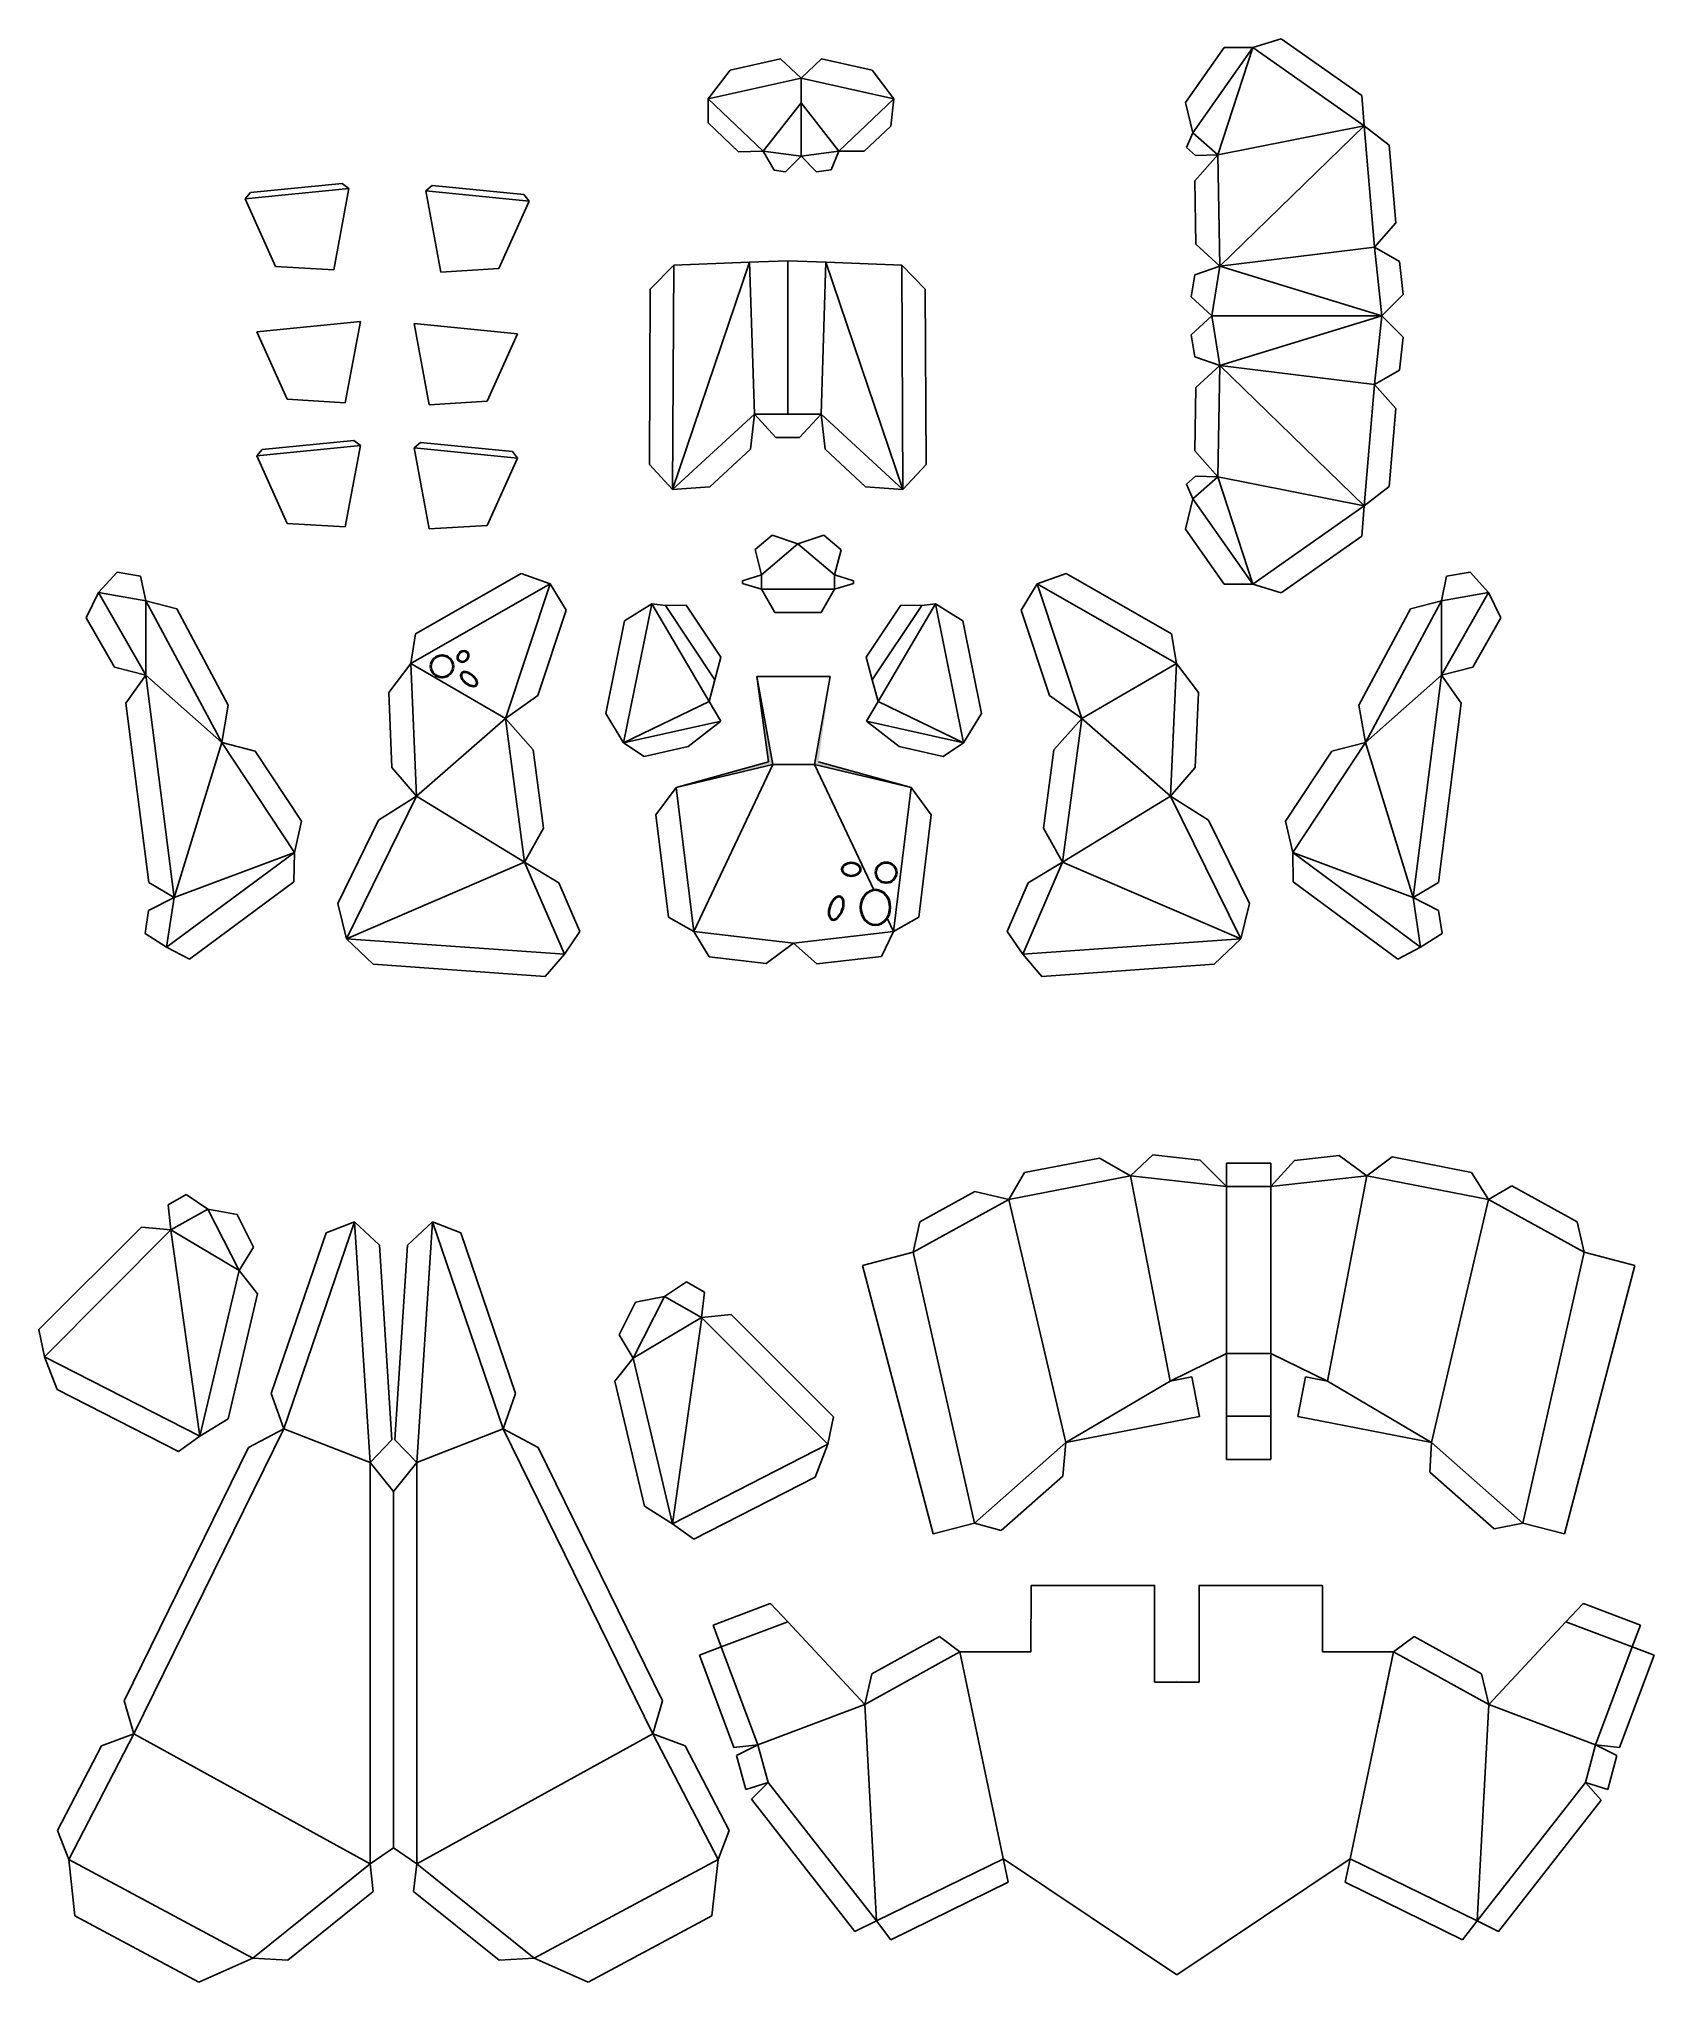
# Model space of a CAD drawing. Header units: millimetres. Extents: x 25560 to 26945, y 21732 to 23397.
import ezdxf

# ---------------------------------------------------------------- set-up
doc = ezdxf.new("R2010")
doc.units = ezdxf.units.MM
doc.header["$LTSCALE"] = 0.5
doc.layers.get('0').update_dxf_attribs({"color": 253})
doc.layers.add('tarama', color=7, linetype='Continuous', true_color=0xe0e0e0)

msp = doc.modelspace()

# ---------------------------------------------------------------- hatches: boundary and pattern name
for points in [[(26175.8, 22850.6), (26185.8, 22777.5), (26106.5, 22755.4), (26106.5, 22755.4), (26189.3, 22775.2)], [(26238.6, 22850.6), (26228.6, 22777.5), (26307.9, 22755.4), (26307.9, 22755.4), (26225.1, 22775.2)]]:
    msp.add_hatch(color=7).paths.add_polyline_path(points)

# ---------------------------------------------------------------- linework, layer by layer
for p, q in [((26576.2, 23389.7, -113.3), (26543, 23342.5, -113.3)), ((26600.7, 23389.7, -113.3), (26576.2, 23389.7, -113.3)), ((26600.7, 23389.7, -113.3), (26624.9, 23397.1, -33.9)), ((26694, 23348.6, -113.3), (26624.9, 23397.1, -113.3)), ((26134, 23345.7), (26152.7, 23370.3)), ((26152.7, 23370.3), (26196, 23379.9)), ((26213.6, 23363.3), (26196, 23379.9)), ((26213.6, 23363.3), (26231.2, 23379.9)), ((26274.5, 23370.3), (26231.2, 23379.9)), ((26293.2, 23345.7), (26274.5, 23370.3)), ((26696.2, 23322.6, -113.3), (26694, 23348.6, -113.3)), ((26134, 23345.7), (26134, 23325)), ((26293.2, 23345.7), (26290.5, 23322.4)), ((26549.2, 23316.5, -113.3), (26543, 23342.5, -15.6)), ((26160.1, 23300.2), (26134, 23325)), ((26267.8, 23300.8), (26290.5, 23322.4)), ((26549.2, 23316.5, -113.3), (26543.9, 23304.1, -66.1)), ((26696.2, 23322.6, -113.3), (26717.7, 23306.1, -40.9)), ((26181.2, 23300.8), (26160.1, 23300.2)), ((26181.2, 23300.8), (26190.6, 23284.5)), ((26246, 23300.8), (26239.4, 23284.8)), ((26246, 23300.8), (26267.8, 23300.8)), ((26543.9, 23304.1, -113.3), (26551.6, 23297.2, -113.3)), ((26723.4, 23239.3, -113.3), (26717.7, 23306.1, -113.3)), ((26200.2, 23283.2), (26190.6, 23284.5)), ((26213.6, 23296.5), (26200.2, 23283.2)), ((26213.6, 23296.5), (26226.9, 23283.2)), ((26226.9, 23283.2), (26239.4, 23284.8)), ((26570.6, 23297.6, -113.3), (26551, 23275.4, -113.3)), ((26570.6, 23297.6, -113.3), (26551.6, 23297.2, -113.3)), ((25741.8, 23265.4, -343), (25737.3, 23259.9, -343)), ((25820.4, 23273.2, -343), (25741.8, 23265.4, -343)), ((25825.9, 23268.8, -343), (25813.1, 23199.1, -343)), ((25825.9, 23268.8, -343), (25820.4, 23273.2, -343)), ((25825.9, 23268.8, -343), (25825.9, 23268.8, -343)), ((25892, 23266.9, -343), (25897.5, 23271.4, -343)), ((25892, 23266.9, -343), (25904.9, 23197.2, -343)), ((25892, 23266.9, -343), (25892, 23266.9, -343)), ((25897.5, 23271.4, -343), (25976.1, 23263.6, -343)), ((26551, 23275.4, -113.3), (26552, 23221.1, -113.3)), ((25763.3, 23202.1, -343), (25737.3, 23259.9, -343)), ((25737.3, 23259.9, -343), (25737.3, 23259.9, -343)), ((25954.6, 23200.3, -343), (25980.6, 23258.1, -343)), ((25976.1, 23263.6, -343), (25980.6, 23258.1, -343)), ((25980.6, 23258.1, -343), (25980.6, 23258.1, -343)), ((26705.1, 23218.6, -113.3), (26723.4, 23239.3, -53.9)), ((26572.4, 23202.3, -113.3), (26552, 23221.1, -36.2)), ((26705.1, 23218.6, -113.3), (26726.5, 23206.2, -113.3)), ((25813.1, 23199.1, -343), (25763.3, 23202.1, -343)), ((25904.9, 23197.2, -343), (25954.6, 23200.3, -343)), ((26104.5, 23203.1, -120.9), (26084.4, 23182.7, -120.9)), ((26104.5, 23203.1, -120.9), (26169.1, 23205.7, -120.9)), ((26169.1, 23205.7, -120.9), (26202.2, 23206.8, -120.9)), ((26235.2, 23205.7, -120.9), (26202.2, 23206.8, -120.9)), ((26299.9, 23203.1, -120.9), (26235.2, 23205.7, -120.9)), ((26299.9, 23203.1, -120.9), (26320, 23182.7, -120.9)), ((26572.4, 23202.3, -113.3), (26550.9, 23194.8, -60.2)), ((26729.5, 23178.1, -113.3), (26726.5, 23206.2, -113.3)), ((26083.6, 23032.3, -120.9), (26084.4, 23182.7, -120.9)), ((26320.8, 23032.3, -120.9), (26320, 23182.7, -120.9)), ((26550.9, 23194.8, -113.3), (26547.9, 23176.1, -113.3)), ((26565.5, 23159.8, -113.3), (26547.9, 23176.1, -28)), ((26711.4, 23159.8, -113.3), (26729.5, 23178.1, -25.9)), ((25747.3, 23146.1, -343), (25835.9, 23154.9, -343)), ((25835.9, 23154.9, -343), (25747.3, 23146.1, -343)), ((25835.9, 23154.9, -343), (25823, 23085.3, -343)), ((25835.9, 23154.9, -343), (25835.9, 23154.9, -343)), ((25882.1, 23153.1, -343), (25894.9, 23083.4, -343)), ((25970.6, 23144.3, -343), (25882.1, 23153.1, -343)), ((25882.1, 23153.1, -343), (25970.6, 23144.3, -343)), ((25882.1, 23153.1, -343), (25882.1, 23153.1, -343)), ((26565.5, 23159.8, -113.3), (26547.9, 23143.4, -28)), ((26711.4, 23159.8, -113.3), (26729.5, 23141.4, -25.9)), ((25773.3, 23088.3, -343), (25747.3, 23146.1, -343)), ((25747.3, 23146.1, -343), (25747.3, 23146.1, -343)), ((25944.6, 23086.5, -343), (25970.6, 23144.3, -343)), ((25970.6, 23144.3, -343), (25970.6, 23144.3, -343)), ((26550.9, 23124.7, -113.3), (26547.9, 23143.4, -113.3)), ((26729.5, 23141.4, -113.3), (26726.5, 23113.3, -113.3)), ((26572.4, 23117.2, -113.3), (26550.9, 23124.7, -60.2)), ((26572.4, 23117.2, -113.3), (26552, 23098.4, -36.2)), ((26551, 23044.1, -113.3), (26552, 23098.4, -113.3)), ((26705.1, 23100.9, -113.3), (26726.5, 23113.3, -113.3)), ((26705.1, 23100.9, -113.3), (26723.4, 23080.2, -53.9)), ((25823, 23085.3, -343), (25773.3, 23088.3, -343)), ((25894.9, 23083.4, -343), (25944.6, 23086.5, -343)), ((26173.7, 23075.6, -120.9), (26170.3, 23045.4, -120.9)), ((26173.7, 23075.6, -120.9), (26192.1, 23055.6, -120.9)), ((26230.7, 23075.6, -120.9), (26212.3, 23055.6, -120.9)), ((26230.7, 23075.6, -120.9), (26234.1, 23045.4, -120.9)), ((26723.4, 23080.2, -113.3), (26717.7, 23013.4, -113.3)), ((25830.4, 23053, -343), (25751.8, 23045.2, -343)), ((25835.9, 23048.6, -343), (25823, 22978.9, -343)), ((25835.9, 23048.6, -343), (25830.4, 23053, -343)), ((25835.9, 23048.6, -343), (25835.9, 23048.6, -343)), ((25882.1, 23046.7, -343), (25887.5, 23051.2, -343)), ((25887.5, 23051.2, -343), (25966.2, 23043.4, -343)), ((26192.1, 23055.6, -120.9), (26212.3, 23055.6, -120.9)), ((25751.8, 23045.2, -343), (25747.3, 23039.7, -343)), ((25773.3, 22981.9, -343), (25747.3, 23039.7, -343)), ((25747.3, 23039.7, -343), (25747.3, 23039.7, -343)), ((25882.1, 23046.7, -343), (25894.9, 22977.1, -343)), ((25882.1, 23046.7, -343), (25882.1, 23046.7, -343)), ((25944.6, 22980.1, -343), (25970.6, 23037.9, -343)), ((25966.2, 23043.4, -343), (25970.6, 23037.9, -343)), ((25970.6, 23037.9, -343), (25970.6, 23037.9, -343)), ((26103.5, 23011, -120.9), (26083.6, 23032.3, -120.9)), ((26170.3, 23045.4, -120.9), (26135.4, 23013.2, -120.9)), ((26234.1, 23045.4, -120.9), (26268.9, 23013.2, -120.9)), ((26300.9, 23011, -120.9), (26320.8, 23032.3, -120.9)), ((26570.6, 23021.9, -113.3), (26551, 23044.1, -113.3)), ((26543.9, 23015.4), (26551.6, 23022.3)), ((26549.2, 23003), (26543.9, 23015.4)), ((26570.6, 23021.9, -113.3), (26551.6, 23022.3, -113.3)), ((26103.5, 23011, -124.2), (26135.4, 23013.2, -120.6)), ((26300.9, 23011, -124.2), (26268.9, 23013.2, -120.6)), ((26549.2, 23003, -113.3), (26543, 22977, -15.6)), ((26696.2, 22996.9, -113.3), (26717.7, 23013.4, -40.9)), ((25823, 22978.9, -343), (25773.3, 22981.9, -343)), ((26696.2, 22996.9, -113.3), (26694, 22970.9, -113.3)), ((25894.9, 22977.1, -343), (25944.6, 22980.1, -343)), ((26188.7, 22971.7), (26174.2, 22959.4)), ((26210.9, 22964.3), (26188.7, 22971.7)), ((26210.9, 22964.3), (26233, 22971.8)), ((26247.9, 22959.1), (26233, 22971.8)), ((26576.2, 22929.8, -113.3), (26543, 22977, -113.3)), ((26694, 22970.9, -113.3), (26624.9, 22922.4, -113.3)), ((26179.6, 22937.7), (26174.2, 22959.4)), ((26242.3, 22937.7), (26247.9, 22959.1)), ((25611.5, 22922.6, -34.3), (25627.5, 22940.2, -34.3)), ((25627.5, 22940.2, -34.3), (25647.6, 22936.7, -34.3)), ((25652.1, 22915.6, -34.3), (25647.6, 22936.7, -34.3)), ((25973.7, 22939), (25883.3, 22887.3)), ((25998.6, 22930.2), (25973.7, 22939)), ((26179.6, 22937.7), (26163.3, 22932.7)), ((26163.3, 22932.7), (26163.3, 22930.4)), ((26242.3, 22937.7), (26258.6, 22932.7)), ((26258.6, 22932.7), (26258.6, 22930.4)), ((26415.8, 22930.2), (26440.7, 22939)), ((26440.7, 22939), (26531.1, 22887.3)), ((26762.3, 22915.6, -34.3), (26766.8, 22936.7, -34.3)), ((26786.9, 22940.2, -34.3), (26766.8, 22936.7, -34.3)), ((26802.8, 22922.6, -34.3), (26786.9, 22940.2, -34.3)), ((25611.5, 22922.6, -34.3), (25600.9, 22900.9, -34.3)), ((25652.1, 22915.6, -34.3), (25678.5, 22908.6, -34.3)), ((25998.6, 22930.2), (26012.2, 22907.6)), ((26163.3, 22930.4), (26179.6, 22925.4)), ((26179.6, 22925.4), (26191.1, 22905.4)), ((26242.3, 22925.4), (26230.7, 22905.4)), ((26258.6, 22930.4), (26242.3, 22925.4)), ((26415.8, 22930.2), (26402.2, 22907.6)), ((26600.7, 22929.8, -113.3), (26576.2, 22929.8, -113.3)), ((26600.7, 22929.8, -113.3), (26624.9, 22922.4, -33.9)), ((26762.3, 22915.6, -34.3), (26735.9, 22908.6, -34.3)), ((26802.8, 22922.6, -34.3), (26813.4, 22900.9, -34.3)), ((25625.2, 22858.7, -34.3), (25600.9, 22900.9, -34.3)), ((25678.5, 22908.6, -34.3), (25722.7, 22826.1, -34.3)), ((25987.9, 22834.4), (26012.2, 22907.6)), ((26085.7, 22913), (26062.3, 22898.4)), ((26085.7, 22913), (26097.3, 22911.4)), ((26097.3, 22911.4), (26115.2, 22911.7)), ((26115.2, 22911.7), (26144.9, 22867.2)), ((26191.1, 22905.4), (26230.7, 22905.4)), ((26299.2, 22911.7), (26269.5, 22867.2)), ((26317.1, 22911.4), (26299.2, 22911.7)), ((26328.7, 22913), (26317.1, 22911.4)), ((26328.7, 22913), (26352.1, 22898.4)), ((26426.5, 22834.4), (26402.2, 22907.6)), ((26735.9, 22908.6, -34.3), (26691.7, 22826.1, -34.3)), ((26789.2, 22858.7, -34.3), (26813.4, 22900.9, -34.3)), ((25879.1, 22861.8), (25883.3, 22887.3)), ((26046.2, 22819), (26062.3, 22898.4)), ((26368.2, 22819), (26352.1, 22898.4)), ((26535.3, 22861.8), (26531.1, 22887.3)), ((26139.8, 22847.8), (26144.9, 22867.2)), ((26274.6, 22847.8), (26269.5, 22867.2)), ((25625.2, 22858.7, -34.3), (25652.1, 22851.9, -34.3)), ((25635, 22827.8, -34.3), (25652.1, 22851.9, -34.3)), ((25879.1, 22861.8), (25860.2, 22836.8)), ((26189.3, 22775.2, 132.3), (26175.8, 22850.6, 132.3)), ((26185.8, 22777.5, 132.3), (26175.8, 22850.6, 132.3)), ((26225.1, 22775.2, 132.3), (26238.6, 22850.6, 132.3)), ((26535.3, 22861.8), (26554.2, 22836.8)), ((26789.2, 22858.7, -34.3), (26762.3, 22851.9, -34.3)), ((26779.4, 22827.8, -34.3), (26762.3, 22851.9, -34.3)), ((25860.2, 22836.8), (25863, 22772.8)), ((25960.3, 22814.6), (25987.9, 22834.4)), ((26139.8, 22847.8), (26134.7, 22829.2)), ((26274.6, 22847.8), (26279.7, 22829.2)), ((26454.1, 22814.6), (26426.5, 22834.4)), ((26554.2, 22836.8), (26551.4, 22772.8)), ((25654.6, 22674.1, -34.3), (25635, 22827.8, -34.3)), ((25722.7, 22826.1, -34.3), (25717.1, 22794.2, -34.3)), ((26061.5, 22793.7), (26046.2, 22819)), ((26134.7, 22829.2), (26144.7, 22812.5)), ((26279.7, 22829.2), (26269.7, 22812.5)), ((26352.9, 22793.7), (26368.2, 22819)), ((26691.7, 22826.1, -34.3), (26697.3, 22794.2, -34.3)), ((26759.8, 22674.1, -34.3), (26779.4, 22827.8, -34.3)), ((25960.3, 22814.6), (25984, 22787.7)), ((26144.7, 22812.5), (26116.8, 22790.8)), ((26269.7, 22812.5), (26297.6, 22790.8)), ((26454.1, 22814.6), (26430.3, 22787.7)), ((25717.1, 22794.2, -34.3), (25745.9, 22786.8, -34.3)), ((25745.9, 22786.8, -34.3), (25785.6, 22726.6, -34.3)), ((25993, 22720.8), (25984, 22787.7)), ((26061.5, 22793.7), (26079, 22782.2)), ((26116.8, 22790.8), (26079, 22782.2)), ((26297.6, 22790.8), (26335.4, 22782.2)), ((26352.9, 22793.7), (26335.4, 22782.2)), ((26421.4, 22720.8), (26430.3, 22787.7)), ((26668.5, 22786.8, -34.3), (26628.8, 22726.6, -34.3)), ((26697.3, 22794.2, -34.3), (26668.5, 22786.8, -34.3)), ((25884.1, 22748), (25863, 22772.8)), ((26106.5, 22755.4, 132.3), (26185.8, 22777.5, 132.3)), ((26106.5, 22755.4, 132.3), (26189.3, 22775.2, 132.3)), ((26307.9, 22755.4, 132.3), (26225.1, 22775.2, 132.3)), ((26307.9, 22755.4, 132.3), (26228.6, 22777.5, 132.3)), ((26530.3, 22748), (26551.4, 22772.8)), ((26106.5, 22755.4, 132.3), (26089.2, 22732.2, 132.3)), ((26307.9, 22755.4, 132.3), (26325.2, 22732.2, 132.3)), ((25884.1, 22748), (25851.6, 22727.4)), ((26099.9, 22644.4, 132.3), (26089.2, 22732.2, 132.3)), ((26314.5, 22644.4, 132.3), (26325.2, 22732.2, 132.3)), ((26530.3, 22748), (26562.8, 22727.4)), ((25785.6, 22726.6, -34.3), (25779.4, 22699.7, -34.3)), ((25851.6, 22727.4), (25816.5, 22656.1)), ((25976.7, 22691.5), (25993, 22720.8)), ((26437.7, 22691.5), (26421.4, 22720.8)), ((26562.8, 22727.4), (26597.9, 22656.1)), ((26628.8, 22726.6, -34.3), (26635, 22699.7, -34.3)), ((25779.4, 22699.7, -34.3), (25779, 22674.6, -34.3)), ((26635, 22699.7, -34.3), (26635.4, 22674.6, -34.3)), ((25976.7, 22691.5), (26006.1, 22673.9)), ((26437.7, 22691.5), (26408.3, 22673.9)), ((25676.4, 22661.4, -34.3), (25654.6, 22674.1, -34.3)), ((25779, 22674.6, -34.3), (25689.5, 22608.4, -34.3)), ((26024.1, 22632.2), (26006.1, 22673.9)), ((26390.2, 22632.2), (26408.3, 22673.9)), ((26635.4, 22674.6, -34.3), (26724.9, 22608.4, -34.3)), ((26738, 22661.4, -34.3), (26759.8, 22674.1, -34.3)), ((25651.4, 22630.5, -34.3), (25654.4, 22650.1, -34.3)), ((25676.4, 22661.4, -34.3), (25654.4, 22650.1, -34.3)), ((25824, 22625.9), (25816.5, 22656.1)), ((26590.4, 22625.9), (26597.9, 22656.1)), ((26738, 22661.4, -34.3), (26759.9, 22650.1, -34.3)), ((26762.9, 22630.5, -34.3), (26759.9, 22650.1, -34.3)), ((26010.9, 22612.6), (26024.1, 22632.2)), ((26121.6, 22632.1, 132.3), (26099.9, 22644.4, 132.3)), ((26292.8, 22632.1, 132.3), (26314.5, 22644.4, 132.3)), ((26403.5, 22612.6), (26390.2, 22632.2)), ((25669.9, 22618.8, -34.3), (25651.4, 22630.5, -34.3)), ((25669.9, 22618.8, -34.3), (25689.5, 22608.4, -34.3)), ((25824, 22625.9), (25846.9, 22604.2)), ((26121.6, 22632.1, 132.3), (26134.7, 22610.4, 132.3)), ((26183.8, 22604.8, 132.3), (26207.2, 22622.2, 132.3)), ((26207.2, 22622.2, 132.3), (26227.2, 22604.4, 132.3)), ((26282.6, 22610.7, 132.3), (26292.8, 22632.1, 132.3)), ((26590.4, 22625.9), (26567.5, 22604.2)), ((26744.5, 22618.8, -34.3), (26724.9, 22608.4, -34.3)), ((26744.5, 22618.8, -34.3), (26762.9, 22630.5, -34.3)), ((25846.9, 22604.2), (25994.4, 22593.7)), ((26010.9, 22612.6), (25994.4, 22593.7)), ((26183.8, 22604.8, 132.3), (26134.7, 22610.4, 132.3)), ((26227.2, 22604.4, 132.3), (26282.6, 22610.7, 132.3)), ((26403.5, 22612.6), (26420, 22593.7)), ((26567.5, 22604.2), (26420, 22593.7)), ((26405, 22425.5), (26469.4, 22438)), ((26495.8, 22422.8), (26469.4, 22438)), ((26495.8, 22422.8), (26515, 22440.8)), ((26515, 22440.8), (26555.5, 22436.3)), ((26578.1, 22413.6), (26555.5, 22436.3)), ((26616.2, 22433.6), (26578.1, 22433.6)), ((26578.1, 22433.6), (26578.1, 22413.6)), ((26616.2, 22413.6), (26636.5, 22436)), ((26616.2, 22433.6), (26616.2, 22413.6)), ((26674.6, 22440.2), (26636.5, 22436)), ((26698.5, 22422.8), (26674.6, 22440.2)), ((26698.5, 22422.8), (26720, 22439)), ((26788.2, 22425.7), (26720, 22439)), ((26391.7, 22402.5), (26405, 22425.5)), ((26391.7, 22402.5), (26495.8, 22422.8)), ((26802.6, 22402.5), (26788.2, 22425.7)), ((25671.1, 22398, -279.5), (25686.6, 22406.7, -279.5)), ((25705.3, 22394.3, -279.5), (25686.6, 22406.7, -279.5)), ((26315.5, 22383.3), (26362.4, 22409.2)), ((26391.7, 22402.5), (26362.4, 22409.2)), ((26802.6, 22402.5), (26822.8, 22414.2)), ((26878.7, 22383.4), (26822.8, 22414.2)), ((25671.1, 22398, -279.5), (25673.4, 22376.4, -279.5)), ((25705.3, 22394.3, -279.5), (25730.2, 22389.6, -279.5)), ((25730.2, 22389.6, -279.5), (25744.3, 22361.6, -279.5)), ((25830.9, 22383.2, -390), (25806.5, 22373.8, -390)), ((25830.9, 22383.2, -390), (25852.2, 22363.2, -390)), ((25897.6, 22383.2, -390), (25876.3, 22363.2, -390)), ((25897.6, 22383.2, -390), (25921.9, 22373.8, -390)), ((26309.6, 22357.2), (26315.5, 22383.3)), ((26884.8, 22357.2), (26878.7, 22383.4)), ((25560.4, 22291, -279.5), (25648.3, 22378.8, -279.5)), ((25673.4, 22376.4, -279.5), (25648.3, 22378.8, -279.5)), ((25759.6, 22236.3, -390), (25806.5, 22373.8, -390)), ((25968.9, 22236.3, -390), (25921.9, 22373.8, -390)), ((25732, 22341.5, -279.5), (25744.3, 22361.6, -279.5)), ((25852.2, 22363.2, -390), (25863, 22196.5, -390)), ((25876.3, 22363.2, -390), (25865.5, 22196.5, -390)), ((26266.1, 22345.8), (26309.6, 22357.2)), ((26928.2, 22345.8), (26884.8, 22357.2)), ((25732, 22341.5, -279.5), (25747.9, 22321.6, -279.5)), ((26326.7, 22115.9), (26266.1, 22345.8)), ((26867.7, 22115.9), (26928.2, 22345.8)), ((25747.9, 22321.6, -279.5), (25722.5, 22214.6, -279.5)), ((26096.5, 22319.4, -279.5), (26071.7, 22314.6, -279.5)), ((26096.5, 22319.4, -279.5), (26115.3, 22331.8, -279.5)), ((26130.8, 22323, -279.5), (26115.3, 22331.8, -279.5)), ((26130.8, 22323, -279.5), (26128.4, 22301.4, -279.5)), ((26071.7, 22314.6, -279.5), (26057.6, 22286.6, -279.5)), ((26128.4, 22301.4, -279.5), (26153.6, 22303.8, -279.5)), ((26241.5, 22216.1, -279.5), (26153.6, 22303.8, -279.5)), ((25565.3, 22267.6, -279.5), (25560.4, 22291, -279.5)), ((26069.8, 22266.6, -279.5), (26057.6, 22286.6, -279.5)), ((25565.3, 22267.6, -279.5), (25576.2, 22239.6, -279.5)), ((26069.8, 22266.6, -279.5), (26054, 22246.7, -279.5)), ((26578.1, 22270.6), (26529.8, 22246.9)), ((26578.1, 22270.4), (26578.1, 22179.7)), ((26616.2, 22271.2), (26616.2, 22271.2)), ((26616.2, 22270.6), (26664.6, 22246.9)), ((26616.2, 22269.4), (26616.2, 22179.7)), ((26548.5, 22250.5), (26529.8, 22246.9)), ((26555.1, 22216.4), (26548.5, 22250.5)), ((26639.2, 22216.4), (26645.9, 22250.5)), ((26645.9, 22250.5), (26664.6, 22246.9)), ((25680.1, 22186.4, -279.5), (25576.2, 22239.6, -279.5)), ((25770.3, 22205.8, -390), (25759.6, 22236.3, -390)), ((25958.2, 22205.8, -390), (25968.9, 22236.3, -390)), ((26054, 22246.7, -279.5), (26079.4, 22139.7, -279.5)), ((26236.6, 22192.7, -279.5), (26241.5, 22216.1, -279.5)), ((26440.5, 22194.1), (26555.1, 22216.4)), ((26753.9, 22194.1), (26639.2, 22216.4)), ((25698.3, 22199.5, -279.5), (25680.1, 22186.4, -279.5)), ((25698.3, 22199.5, -279.5), (25722.5, 22214.6, -279.5)), ((25770.3, 22205.8, -390), (25740.1, 22189.8, -390)), ((25958.2, 22205.8, -390), (25988.3, 22189.8, -390)), ((25633.6, 21972.8, -390), (25740.1, 22189.8, -390)), ((25844.2, 22177.1, -390), (25863, 22196.5, -390)), ((25884.2, 22177.1, -390), (25865.5, 22196.5, -390)), ((26094.9, 21972.8, -390), (25988.3, 22189.8, -390)), ((26236.6, 22192.7, -279.5), (26225.6, 22164.6, -279.5)), ((26438, 22165.4), (26440.5, 22194.1)), ((26752.3, 22168.9), (26753.9, 22194.1)), ((25844.2, 22177.1, -390), (25864.2, 22152.2, -390)), ((25884.2, 22177.1, -390), (25864.2, 22152.2, -390)), ((26616.2, 22179.7), (26578.1, 22179.7)), ((26752.3, 22168.9), (26807.6, 22120.3)), ((25864.2, 22152.2, -390), (25864.2, 21846.9, -390)), ((25864.2, 22152.2, -390), (25864.2, 21846.9, -390)), ((26121.7, 22111.4, -279.5), (26225.6, 22164.6, -279.5)), ((26438, 22165.4), (26385, 22118.7)), ((26103.5, 22124.6, -279.5), (26079.4, 22139.7, -279.5)), ((26103.5, 22124.6, -279.5), (26121.7, 22111.4, -279.5)), ((26362.1, 22125.2), (26326.7, 22115.9)), ((26385, 22118.7), (26362.1, 22125.2)), ((26807.6, 22120.3), (26832.2, 22125.2)), ((26832.2, 22125.2), (26867.7, 22115.9)), ((26138.2, 22037.8, -390), (26187.1, 22056.1, -390)), ((26202.2, 22040.4, -390), (26187.6, 22056, -390)), ((26868.9, 22040.4, -390), (26883.5, 22056, -390)), ((26932.9, 22037.8, -390), (26884, 22056.1, -390)), ((26145.2, 22019, -390), (26138.2, 22037.8, -390)), ((26202.2, 22040.4, -390), (26268.2, 21969.6, -390)), ((26868.9, 22040.4, -390), (26802.9, 21969.6, -390)), ((26925.9, 22019, -390), (26932.9, 22037.8, -390)), ((26145.2, 22019, -390), (26126.5, 22012, -390)), ((26332.1, 22028, -390), (26274.3, 21995.9, -390)), ((26349.7, 22014.9, -390), (26332.1, 22028, -118.5)), ((26721.4, 22014.9, -390), (26739.1, 22028, -118.5)), ((26739.1, 22028, -390), (26796.8, 21995.9, -390)), ((26925.9, 22019, -390), (26944.6, 22012, -390)), ((26268.2, 21969.6, -390), (26274.3, 21995.9, -98.2)), ((26516.5, 21988.9, -390), (26554.7, 21988.9, -390)), ((26802.9, 21969.6, -390), (26796.8, 21995.9, -98.2)), ((25641.9, 21944.4, -390), (25633.6, 21972.8, -390)), ((26086.6, 21944.4, -390), (26094.9, 21972.8, -390)), ((25614.1, 21934.3, -390), (25576.5, 21861.8, -390)), ((25641.9, 21944.4, -390), (25614.1, 21934.3, -390)), ((26086.6, 21944.4, -390), (26114.4, 21934.3, -390)), ((26114.4, 21934.3, -390), (26152, 21861.8, -390)), ((26176.6, 21935.2, -390), (26156.1, 21932.8, -390)), ((26176.6, 21935.2, -390), (26158.3, 21926.1, -88.8)), ((26894.5, 21935.2, -390), (26915, 21932.8, -390)), ((26894.5, 21935.2, -390), (26912.8, 21926.1, -88.8)), ((26185.3, 21902.9, -390), (26166.2, 21896.8, -130.7)), ((26185.3, 21902.9, -390), (26171.1, 21888.6, -390)), ((26885.8, 21902.9, -390), (26899.3, 21887.7, -390)), ((26885.8, 21902.9, -390), (26904.9, 21896.8, -130.7)), ((25586.1, 21836.9, -390), (25576.5, 21861.8, -390)), ((26142.4, 21836.9, -390), (26152, 21861.8, -390)), ((25591.3, 21788.7, -390), (25586.1, 21836.9, -390)), ((25844.2, 21833, -390), (25864.2, 21846.9, -390)), ((25847, 21809.5, -390), (25844.2, 21833, -390)), ((25884.2, 21833, -390), (25864.2, 21846.9, -390)), ((25881.5, 21809.5, -390), (25884.2, 21833, -390)), ((26137.2, 21788.7, -390), (26142.4, 21836.9, -390)), ((26679.9, 21817.3, -390), (26684.1, 21837.5, -390)), ((26290.6, 21768.1, -390), (26391.2, 21817.3, -390)), ((26780.5, 21768.1, -390), (26679.9, 21817.3, -390)), ((25773.7, 21750.7, -390), (25847, 21809.5, -390)), ((25954.8, 21750.7, -390), (25881.5, 21809.5, -390)), ((25697.4, 21731.7, -390), (25591.3, 21788.7, -390)), ((26031.1, 21731.7, -390), (26137.2, 21788.7, -390)), ((26278.1, 21784.2, -390), (26259.7, 21775.2, -390)), ((26278.1, 21784.2, -390), (26290.6, 21768.1, -390)), ((26793, 21784.2, -390), (26780.5, 21768.1, -390)), ((25697.4, 21731.7, -390), (25743.7, 21752.3, -390)), ((25743.7, 21752.3, -390), (25773.7, 21750.7, -390)), ((25984.8, 21752.3, -390), (25954.8, 21750.7, -390)), ((26031.1, 21731.7, -390), (25984.8, 21752.3, -390))]:
    msp.add_line(p, q)
for points, elevation in [([(26175.8, 22850.6), (26207.2, 22850.6)], 132.3), ([(26238.6, 22850.6), (26207.2, 22850.6)], 132.3), ([(26126.5, 22012), (26156.1, 21932.8)], -390), ([(26944.6, 22012), (26915, 21932.8)], -390), ([(26535.6, 21990), (26535.6, 21990)], -390), ([(26158.3, 21926.1), (26166.2, 21896.8)], -390), ([(26912.8, 21926.1), (26904.9, 21896.8)], -390), ([(26171.1, 21888.6), (26259.7, 21775.2)], -390), ([(26899.3, 21887.7), (26811.4, 21775.2), (26793, 21784.2)], -390), ([(26535.6, 21737.9), (26535.6, 21737.9), (26387, 21837.5)], -390), ([(26535.6, 21737.9), (26535.6, 21737.9), (26684.1, 21837.5)], -390)]:
    msp.add_lwpolyline(points, dxfattribs=dict(elevation=elevation))
at = {"elevation": -390}
for points in [[(26349.7, 22014.9), (26410.6, 22014.9), (26410.7, 22071.2, -0.413419), (26411.2, 22071.7), (26516.5, 22071.7), (26516.5, 21988.9)], [(26721.4, 22014.9), (26660.5, 22014.9), (26660.3, 22071.2, 0.413419), (26659.8, 22071.7), (26554.6, 22071.7), (26554.6, 21988.9)]]:
    msp.add_lwpolyline(points, format="xyb", dxfattribs=at)
at = {"color": 250, "lineweight": 40}
for centre, radius in [((25905.9, 22859.3), 9.51), ((26286.5, 22682.6), 8.77)]:
    msp.add_circle(centre, radius, dxfattribs=at)
for centre, start, end in [((26187.3, 22055.6, -390), 43.0167, 110.5209), ((26883.8, 22055.6, -390), 69.4791, 136.9833)]:
    msp.add_arc(centre, 0.5, start, end)
at = {"color": 250, "lineweight": 40, "extrusion": (0, 0, -1)}
for centre, major_axis, ratio, start_param, end_param in [((25923.9, 22867.9), (-3.89, -3.23), 0.835834, -1.570796, 4.712389), ((25929, 22848.4), (6.45, -4.89), 0.52628, -3.141592653589793, 3.141592653589793), ((26256.6, 22685.4), (-7.95, 0), 0.688725, -3.141592653589793, 3.141592653589793), ((26277.3, 22652.8), (0, 14.9), 0.855239, -6.283185, 0), ((26243.7, 22652.2), (3.54, 9.77), 0.534082, -3.141592653589793, 3.141592653589793)]:
    msp.add_ellipse(centre, major_axis=major_axis, ratio=ratio, start_param=start_param, end_param=end_param, dxfattribs=at)
at = {"layer": 'tarama'}
for p, q in [((26600.7, 23389.7, -113.3), (26549.2, 23316.5, -113.3)), ((26600.7, 23389.7, -113.3), (26570.6, 23297.6, -113.3)), ((26696.2, 23322.6, -113.3), (26600.7, 23389.7, -113.3)), ((26134, 23345.7), (26213.6, 23363.3)), ((26213.6, 23363.3), (26213.6, 23296.5)), ((26293.2, 23345.7), (26213.6, 23363.3)), ((26213.6, 23363.3), (26213.6, 23296.5)), ((26181.2, 23300.8), (26134, 23345.7)), ((26213.6, 23342.3), (26181.2, 23300.8)), ((26181.2, 23300.8), (26213.6, 23342.3)), ((26213.6, 23342.3), (26246, 23300.8)), ((26246, 23300.8), (26213.6, 23342.3)), ((26246, 23300.8), (26293.2, 23345.7)), ((26549.2, 23316.5, -113.3), (26570.6, 23297.6, -113.3)), ((26570.6, 23297.6, -113.3), (26696.2, 23322.6, -113.3)), ((26696.2, 23322.6, -113.3), (26572.4, 23202.3, -113.3)), ((26705.1, 23218.6, -113.3), (26696.2, 23322.6, -113.3)), ((26213.6, 23296.5), (26181.2, 23300.8)), ((26213.6, 23296.5), (26246, 23300.8)), ((26570.6, 23297.6, -113.3), (26572.4, 23202.3, -113.3)), ((25737.3, 23259.9, -343), (25825.9, 23268.8, -343)), ((25825.9, 23268.8, -343), (25737.3, 23259.9, -343)), ((25980.6, 23258.1, -343), (25892, 23266.9, -343)), ((25892, 23266.9, -343), (25980.6, 23258.1, -343)), ((26572.4, 23202.3, -113.3), (26705.1, 23218.6, -113.3)), ((26711.4, 23159.8, -113.3), (26705.1, 23218.6, -113.3)), ((26103.5, 23011, -120.9), (26169.5, 23205.8, -120.9)), ((26104.5, 23203.1, -120.9), (26103.5, 23011, -120.9)), ((26173.7, 23075.6, -120.9), (26169.5, 23206, -120.9)), ((26202.2, 23075.6, -120.9), (26202.2, 23206.8, -120.9)), ((26230.7, 23075.6, -120.9), (26234.9, 23206, -120.9)), ((26300.9, 23011, -120.9), (26234.9, 23205.8, -120.9)), ((26300.9, 23011, -124.2), (26299.9, 23203.1, -120.9)), ((26572.4, 23202.3, -113.3), (26565.5, 23159.8, -113.3)), ((26572.4, 23202.3, -113.3), (26711.4, 23159.8, -113.3)), ((26572.4, 23117.2, -113.3), (26565.5, 23159.8, -113.3)), ((26565.5, 23159.8, -113.3), (26711.4, 23159.8, -113.3)), ((26565.5, 23159.8, -113.3), (26711.4, 23159.8, -113.3)), ((26572.4, 23117.2, -113.3), (26711.4, 23159.8, -113.3)), ((26711.4, 23159.8, -113.3), (26705.1, 23100.9, -113.3)), ((26570.6, 23021.9, -113.3), (26572.4, 23117.2, -113.3)), ((26696.2, 22996.9, -113.3), (26572.4, 23117.2, -113.3)), ((26572.4, 23117.2, -113.3), (26705.1, 23100.9, -113.3)), ((26705.1, 23100.9, -113.3), (26696.2, 22996.9, -113.3)), ((26173.7, 23075.6, -120.9), (26103.5, 23011, -120.9)), ((26173.7, 23075.6, -120.9), (26230.7, 23075.6, -120.9)), ((26230.7, 23075.6, -120.9), (26300.9, 23011, -120.9)), ((25747.3, 23039.7, -343), (25835.9, 23048.6, -343)), ((25835.9, 23048.6, -343), (25747.3, 23039.7, -343)), ((25970.6, 23037.9, -343), (25882.1, 23046.7, -343)), ((25882.1, 23046.7, -343), (25970.6, 23037.9, -343)), ((26549.2, 23003, -113.3), (26570.6, 23021.9, -113.3)), ((26600.7, 22929.8, -113.3), (26570.6, 23021.9, -113.3)), ((26570.6, 23021.9, -113.3), (26696.2, 22996.9, -113.3)), ((26600.7, 22929.8, -113.3), (26549.2, 23003, -113.3)), ((26696.2, 22996.9, -113.3), (26600.7, 22929.8, -113.3)), ((26210.9, 22964.3, -270.9), (26179.6, 22937.7, -270.9)), ((26242.3, 22937.7, -270.9), (26210.9, 22964.3, -270.9)), ((26179.6, 22937.7), (26179.6, 22925.4)), ((26242.3, 22925.4, -270.9), (26242.3, 22937.7, -270.9)), ((25652.1, 22851.9, -34.3), (25611.5, 22922.6, -34.3)), ((25611.5, 22922.6, -34.3), (25652.1, 22915.6, -34.3)), ((25652.1, 22915.6, -34.3), (25717.1, 22794.2, -34.3)), ((25998.6, 22930.2), (25879.1, 22861.8)), ((25960.3, 22814.6), (25998.6, 22930.2)), ((26179.6, 22925.4, -270.9), (26242.3, 22925.4, -270.9)), ((26454.1, 22814.6), (26415.8, 22930.2)), ((26415.8, 22930.2), (26535.3, 22861.8)), ((26762.3, 22915.6, -34.3), (26697.3, 22794.2, -34.3)), ((26762.3, 22851.9, -34.3), (26802.8, 22922.6, -34.3)), ((26802.8, 22922.6, -34.3), (26762.3, 22915.6, -34.3)), ((26061.5, 22793.7), (26085.7, 22913)), ((26097.3, 22911.4), (26139.8, 22847.8)), ((26317.1, 22911.4), (26274.6, 22847.8)), ((26352.9, 22793.7), (26328.7, 22913)), ((25676.4, 22661.4, -34.3), (25652.1, 22851.9, -34.3)), ((25879.1, 22861.8), (25884.1, 22748)), ((25960.3, 22814.6), (25879.1, 22861.8)), ((26454.1, 22814.6), (26535.3, 22861.8)), ((26535.3, 22861.8), (26530.3, 22748)), ((26738, 22661.4, -34.3), (26762.3, 22851.9, -34.3)), ((26134.7, 22829.2, -0.2), (26061.5, 22793.7)), ((26279.7, 22829.2, -0.2), (26352.9, 22793.7)), ((25884.1, 22748), (25960.3, 22814.6)), ((25976.7, 22691.5), (25960.3, 22814.6)), ((26144.7, 22812.5), (26061.5, 22793.7)), ((26269.7, 22812.5), (26352.9, 22793.7)), ((26437.7, 22691.5), (26454.1, 22814.6)), ((26530.3, 22748), (26454.1, 22814.6)), ((25717.1, 22794.2, -34.3), (25779.4, 22699.7, -34.3)), ((26697.3, 22794.2, -34.3), (26635, 22699.7, -34.3)), ((26189.3, 22775.2, 132.3), (26207.2, 22775.2, 132.3)), ((26225.1, 22775.2, 132.3), (26207.2, 22775.2, 132.3)), ((26121.6, 22632.1, 132.3), (26106.5, 22755.4, 132.3)), ((26292.8, 22632.1, 132.3), (26307.9, 22755.4, 132.3)), ((25884.1, 22748), (25824, 22625.9)), ((25976.7, 22691.5), (25884.1, 22748)), ((26437.7, 22691.5), (26530.3, 22748)), ((26530.3, 22748), (26590.4, 22625.9)), ((25779.4, 22699.7, -34.3), (25669.9, 22618.8, -34.3)), ((26635, 22699.7, -34.3), (26744.5, 22618.8, -34.3)), ((25824, 22625.9), (25976.7, 22691.5)), ((26010.9, 22612.6), (25976.7, 22691.5)), ((26403.5, 22612.6), (26437.7, 22691.5)), ((26590.4, 22625.9), (26437.7, 22691.5)), ((25669.9, 22618.8, -34.3), (25676.4, 22661.4, -34.3)), ((26744.5, 22618.8, -34.3), (26738, 22661.4, -34.3)), ((25824, 22625.9), (26010.9, 22612.6)), ((26207.2, 22622.2, 132.3), (26121.6, 22632.1, 132.3)), ((26207.2, 22622.2, 132.3), (26292.8, 22632.1, 132.3)), ((26590.4, 22625.9), (26403.5, 22612.6)), ((26495.8, 22422.8), (26578.1, 22413.6)), ((26529.8, 22246.9), (26495.8, 22422.8)), ((26698.5, 22422.8), (26616.2, 22413.6)), ((26664.6, 22246.9), (26698.5, 22422.8)), ((26802.6, 22402.5), (26698.5, 22422.8)), ((26309.6, 22357.2), (26391.7, 22402.5)), ((26440.5, 22194.1), (26391.7, 22402.5)), ((26578.1, 22413.6), (26578.1, 22270.6)), ((26616.2, 22413.6), (26578.1, 22413.6)), ((26616.2, 22413.6), (26616.2, 22270.6)), ((26753.9, 22194.1), (26802.6, 22402.5)), ((26884.8, 22357.2), (26802.6, 22402.5)), ((25673.4, 22376.4, -279.5), (25705.3, 22394.3, -279.5)), ((25705.3, 22394.3, -279.5), (25732, 22341.5, -279.5)), ((25770.3, 22205.8, -390), (25830.9, 22383.2, -390)), ((25830.9, 22383.2, -390), (25844.2, 22177.1, -390)), ((25897.6, 22383.2, -390), (25884.2, 22177.1, -390)), ((25958.2, 22205.8, -390), (25897.6, 22383.2, -390)), ((25565.3, 22267.6, -279.5), (25673.4, 22376.4, -279.5)), ((25673.4, 22376.4, -279.5), (25732, 22341.5, -279.5)), ((25698.3, 22199.5, -279.5), (25673.4, 22376.3, -279.5)), ((25673.4, 22376.3, -279.5), (25698.3, 22199.5, -279.5)), ((26362.1, 22125.2), (26309.6, 22357.2)), ((26832.2, 22125.2), (26884.8, 22357.2)), ((25732, 22341.5, -279.5), (25698.3, 22199.5, -279.5)), ((26096.5, 22319.4, -279.5), (26069.8, 22266.6, -279.5)), ((26128.4, 22301.4, -279.5), (26096.5, 22319.4, -279.5)), ((26128.4, 22301.4, -279.5), (26069.8, 22266.6, -279.5)), ((26103.5, 22124.6, -279.5), (26128.5, 22301.4, -279.5)), ((26128.5, 22301.4, -279.5), (26103.5, 22124.6, -279.5)), ((26236.6, 22192.7, -279.5), (26128.4, 22301.4, -279.5)), ((25698.3, 22199.5, -279.5), (25565.3, 22267.6, -279.5)), ((26069.8, 22266.6, -279.5), (26103.5, 22124.6, -279.5)), ((26616.2, 22270.6), (26578.1, 22270.6)), ((26529.8, 22246.9), (26440.5, 22194.1)), ((26664.6, 22246.9), (26753.9, 22194.1)), ((26616.2, 22216.7), (26578.1, 22216.7)), ((25641.9, 21944.4, -390), (25770.3, 22205.8, -390)), ((25770.3, 22205.8, -390), (25844.2, 22177.1, -390)), ((25958.2, 22205.8, -390), (25884.2, 22177.1, -390)), ((26086.6, 21944.4, -390), (25958.2, 22205.8, -390)), ((26103.5, 22124.6, -279.5), (26236.6, 22192.7, -279.5)), ((26440.5, 22194.1), (26362.1, 22125.2)), ((26753.9, 22194.1), (26832.2, 22125.2)), ((25844.2, 22177.1, -390), (25844.2, 21833, -390)), ((25884.2, 22177.1, -390), (25884.2, 21833, -390)), ((26145.2, 22019, -390), (26202.2, 22040.4, -390)), ((26145.2, 22019, -390), (26202.2, 22040.4, -390)), ((26925.9, 22019, -390), (26868.9, 22040.4, -390)), ((26925.9, 22019, -390), (26868.9, 22040.4, -390)), ((26176.6, 21935.2, -390), (26145.2, 22019, -390)), ((26894.5, 21935.2, -390), (26925.9, 22019, -390)), ((26349.7, 22014.9, -390), (26268.2, 21969.6, -390)), ((26391.2, 21817.3, -390), (26349.7, 22014.9, -390)), ((26684.1, 21837.5, -390), (26721.4, 22014.9, -390)), ((26708.6, 21953.9, -390), (26721.4, 22014.9, -390)), ((26721.4, 22014.9, -390), (26802.9, 21969.6, -390)), ((26268.2, 21969.6, -390), (26176.6, 21935.2, -390)), ((26268.2, 21969.6, -390), (26278.1, 21784.2, -390)), ((26268.2, 21969.6, -390), (26278.1, 21784.2, -390)), ((26802.9, 21969.6, -390), (26793, 21784.2, -390)), ((26802.9, 21969.6, -390), (26793, 21784.2, -390)), ((26802.9, 21969.6, -390), (26894.5, 21935.2, -390)), ((25641.9, 21944.4, -390), (25586.1, 21836.9, -390)), ((25844.2, 21833, -390), (25641.9, 21944.4, -390)), ((25884.2, 21833, -390), (26086.6, 21944.4, -390)), ((26086.6, 21944.4, -390), (26142.4, 21836.9, -390)), ((26185.3, 21902.9, -390), (26176.6, 21935.2, -390)), ((26885.8, 21902.9, -390), (26894.5, 21935.2, -390)), ((26278.1, 21784.2, -390), (26185.3, 21902.9, -390)), ((26793, 21784.2, -390), (26885.8, 21902.9, -390)), ((25743.7, 21752.3, -390), (25586.1, 21836.9, -390)), ((25743.7, 21752.3, -390), (25844.2, 21833, -390)), ((25984.8, 21752.3, -390), (25884.2, 21833, -390)), ((25984.8, 21752.3, -390), (26142.4, 21836.9, -390)), ((26278.1, 21784.2, -390), (26387, 21837.5, -390)), ((26793, 21784.2, -390), (26684.1, 21837.4, -390))]:
    msp.add_line(p, q, dxfattribs=at)
for points, elevation in [([(25779.4, 22699.7), (25676.4, 22661.4), (25717.1, 22794.2), (25652.1, 22851.9), (25652.1, 22915.6)], -34.3), ([(26635, 22699.7), (26738, 22661.4), (26697.3, 22794.2), (26762.3, 22851.9), (26762.3, 22915.6)], -34.3), ([(26085.7, 22913), (26134.7, 22829.2)], -0.2), ([(26328.7, 22913), (26279.7, 22829.2)], -0.2), ([(26189.3, 22775.2), (26121.6, 22632.1)], 132.3), ([(26225.1, 22775.2), (26276, 22667.7)], 132.3), ([(26287.4, 22643.6), (26292.8, 22632.1)], 132.3)]:
    msp.add_lwpolyline(points, dxfattribs=dict(at, elevation=elevation))

doc.saveas('drawing.dxf')
